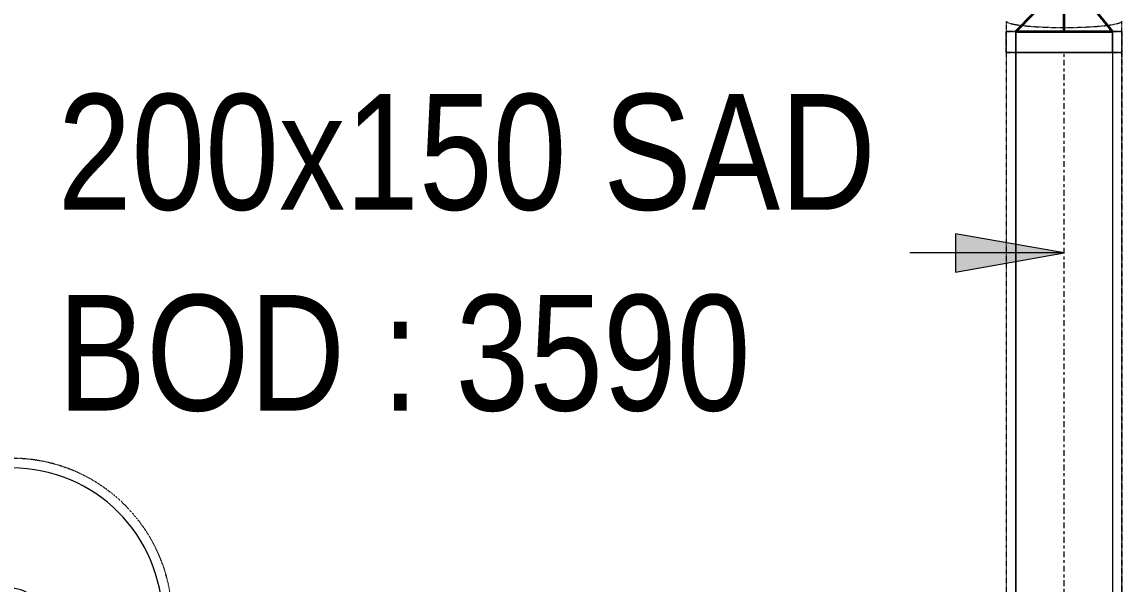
# Model space of a CAD drawing. Header units: inches. Extents: x -83664 to 20107, y -47222 to 19398.
# Drawn here: x 10344 to 12625, y -29689 to -28523 of the extents above; entities that cross this region are included whole.
import ezdxf

# ---------------------------------------------------------------- set-up
doc = ezdxf.new("R2010")
doc.units = ezdxf.units.IN
doc.header["$MEASUREMENT"] = 0
doc.linetypes.add('Center', pattern=[29.999999, 12, -6, 6, -6])
doc.linetypes.add('Hidden 0_50', pattern=[1.0584, 0.5292, -0.5292])
doc.layers.add('M-HVAC-DUCT', color=7, linetype='Continuous', lineweight=9, true_color=0xffe97f)
doc.layers.add('M-HVAC-DUCT-PATT', color=7, linetype='Continuous', lineweight=35, true_color=0x007f00)
doc.layers.add('M-HVAC-DUCT-CNTR', color=7, linetype='Center', lineweight=9)
doc.layers.add('M-HVAC-DUCT-IDEN', color=7, linetype='Continuous', lineweight=18)
doc.styles.add('Arial Narrow_21', font='ARIALN.TTF', dxfattribs={"height": 240})

# ---------------------------------------------------------------- blocks, each defined once
blk = doc.blocks.new('M_Rectangular Elbow - Radius - 0_75 W-V60-FIRST FLOOR AC CONDITIONING LAYOUT - PART A')
at = {"layer": 'M-HVAC-DUCT', "color": 6, "true_color": 0xff00ff}
for p, q in [((-125, 187.5), (125, 187.5)), ((125, 187.5), (-125, 187.5)), ((-187.5, 125), (-187.5, -125)), ((-187.5, -125), (-187.5, 125))]:
    blk.add_line(p, q, dxfattribs=at)
for radius, end in [(62.5, 360), (62.5, 0), (312.5, 0), (312.5, 0)]:
    blk.add_arc((-187.5, 187.5), radius, 270, end, dxfattribs=at)
blk = doc.blocks.new('M_Rec to Rnd Transition - Angle - 60 Degree-7670840-FIRST FLOOR AC CONDITIONING LAYOUT - PART A')
at = {"layer": 'M-HVAC-DUCT', "color": 30, "true_color": 0xff7f00}
for p, q in [((0, 100), (43.3, 100)), ((43.3, 100), (0, 100)), ((0, 100), (0, -100)), ((0, -100), (0, 100)), ((43.3, 0), (43.3, 100)), ((43.3, 0), (43.3, 100)), ((43.3, -100), (43.3, 0)), ((43.3, -100), (43.3, 0)), ((0, -100), (43.3, -100)), ((43.3, -100), (0, -100))]:
    blk.add_line(p, q, dxfattribs=at)
blk = doc.blocks.new('TEMW-SMBZ-HO-BM-HVAC-00002_rvt-1-FIRST FLOOR AC CONDITIONING LAYOUT - PART A')
at = {"layer": 'M-HVAC-DUCT', "color": 30, "linetype": 'Hidden 0_50', "true_color": 0xff7f00}
for p, q in [((163841.5, 69851.5), (163841.5, 69829.6)), ((164081.5, 69829.6), (164081.5, 69851.5)), ((163841.5, 69829.6), (164081.5, 69829.6)), ((163841.5, 69829.6), (164081.5, 69829.6)), ((163841.5, 69786.3), (163841.5, 69829.6)), ((163841.5, 69829.6), (163841.5, 69786.3)), ((163961.5, 69829.6), (163841.5, 69829.6)), ((163961.5, 69829.6), (163841.5, 69829.6)), ((164081.5, 69829.6), (163961.5, 69829.6)), ((164081.5, 69829.6), (163961.5, 69829.6)), ((164081.5, 69786.3), (164081.5, 69829.6)), ((164081.5, 69829.6), (164081.5, 69786.3)), ((164081.5, 69786.3), (163841.5, 69786.3)), ((163841.5, 69786.3), (164081.5, 69786.3)), ((163841.5, 69786.3), (163841.5, 67088.9)), ((163841.5, 69786.3), (163841.5, 67088.9)), ((164081.5, 69786.3), (163841.5, 69786.3)), ((163841.5, 69786.3), (164081.5, 69786.3)), ((164081.5, 67088.9), (164081.5, 69786.3)), ((164081.5, 69786.3), (164081.5, 67088.9))]:
    blk.add_line(p, q, dxfattribs=at)
at = {"layer": 'M-HVAC-DUCT', "color": 30, "true_color": 0xff7f00}
for p, q in [((163861.5, 69786.3), (164061.5, 69786.3)), ((164061.5, 69786.3), (163861.5, 69786.3)), ((163861.5, 67088.9), (163861.5, 69786.3)), ((163861.5, 69786.3), (163861.5, 67088.9)), ((164061.5, 69786.3), (164061.5, 67088.9)), ((164061.5, 69786.3), (164061.5, 67088.9))]:
    blk.add_line(p, q, dxfattribs=at)
at = {"layer": 'M-HVAC-DUCT', "color": 6, "linetype": 'Hidden 0_50', "true_color": 0xff00ff}
blk.add_arc((161779, 68611.5), 332.5, 0, 90, dxfattribs=at)
blk.add_arc((161779, 68611.5), 332.5, 0, 90, dxfattribs=at)
at = {"layer": 'M-HVAC-DUCT', "color": 30, "linetype": 'Hidden 0_50', "true_color": 0xff7f00}
blk.add_open_spline([(163841.5, 69851.5), (163841.5, 69850.3), (163844.2, 69848), (163856.3, 69844.7), (163875.6, 69841.8), (163900.8, 69839.7), (163930, 69838.3), (163961.5, 69837.8), (163992.9, 69838.3), (164022.2, 69839.7), (164047.3, 69841.8), (164066.6, 69844.7), (164078.7, 69848), (164081.5, 69850.3), (164081.5, 69851.5)], degree=3, dxfattribs=at)
at = {"layer": 'M-HVAC-DUCT-CNTR', "color": 30, "true_color": 0xff7f00}
blk.add_line((163961.5, 67088.9), (163961.5, 69786.3), dxfattribs=at)
at = {"layer": 'M-HVAC-DUCT-CNTR', "color": 30, "linetype": 'Continuous', "lineweight": 35, "true_color": 0xff7f00}
blk.add_open_spline([(163961.5, 69829.6), (163961.5, 70161.8), (163961.4, 70378.8), (163961.4, 70378.8)], degree=3, dxfattribs=at)
at = {"layer": 'M-HVAC-DUCT-PATT', "color": 30, "true_color": 0xff7f00}
for p, q in [((163861.5, 69829.6), (163936.5, 69906.7)), ((164061.5, 69829.6), (163999.2, 69906.7)), ((163861.5, 69829.6), (164061.5, 69829.6)), ((163861.5, 69829.6), (164061.5, 69829.6))]:
    blk.add_line(p, q, dxfattribs=at)
at = {"layer": 'M-HVAC-DUCT', "color": 6, "linetype": 'Hidden 0_50', "lineweight": 9, "true_color": 0xff00ff, "rotation": 90}
for name, p in [('M_Rec to Rnd Transition - Angle - 60 Degree-7670840-FIRST FLOOR AC CONDITIONING LAYOUT - PART A', (163961.5, 69786.3)), ('M_Rectangular Elbow - Radius - 0_75 W-V60-FIRST FLOOR AC CONDITIONING LAYOUT - PART A', (161966.5, 68799))]:
    blk.add_blockref(name, p, dxfattribs=at)
blk = doc.blocks.new('TEMW-SMBZ-HO-BM-HVAC-00002_rvt-2-FIRST FLOOR AC CONDITIONING LAYOUT - PART A')
at = {"layer": 'M-HVAC-DUCT', "color": 30, "linetype": 'Hidden 0_50', "true_color": 0xff7f00}
for p, q in [((163841.5, 69851.5), (163841.5, 69829.6)), ((164081.5, 69829.6), (164081.5, 69851.5)), ((163841.5, 69829.6), (164081.5, 69829.6)), ((163841.5, 69829.6), (164081.5, 69829.6)), ((163841.5, 69786.3), (163841.5, 69829.6)), ((163841.5, 69829.6), (163841.5, 69786.3)), ((163961.5, 69829.6), (163841.5, 69829.6)), ((163961.5, 69829.6), (163841.5, 69829.6)), ((164081.5, 69829.6), (163961.5, 69829.6)), ((164081.5, 69829.6), (163961.5, 69829.6)), ((164081.5, 69786.3), (164081.5, 69829.6)), ((164081.5, 69829.6), (164081.5, 69786.3)), ((164081.5, 69786.3), (163841.5, 69786.3)), ((163841.5, 69786.3), (164081.5, 69786.3)), ((163841.5, 69786.3), (163841.5, 67088.9)), ((163841.5, 69786.3), (163841.5, 67088.9)), ((164081.5, 69786.3), (163841.5, 69786.3)), ((163841.5, 69786.3), (164081.5, 69786.3)), ((164081.5, 67088.9), (164081.5, 69786.3)), ((164081.5, 69786.3), (164081.5, 67088.9))]:
    blk.add_line(p, q, dxfattribs=at)
at = {"layer": 'M-HVAC-DUCT', "color": 30, "true_color": 0xff7f00}
for p, q in [((163861.5, 69786.3), (164061.5, 69786.3)), ((164061.5, 69786.3), (163861.5, 69786.3)), ((163861.5, 67088.9), (163861.5, 69786.3)), ((163861.5, 69786.3), (163861.5, 67088.9)), ((164061.5, 69786.3), (164061.5, 67088.9)), ((164061.5, 69786.3), (164061.5, 67088.9))]:
    blk.add_line(p, q, dxfattribs=at)
at = {"layer": 'M-HVAC-DUCT', "color": 6, "linetype": 'Hidden 0_50', "true_color": 0xff00ff}
blk.add_arc((161779, 68611.5), 332.5, 0, 90, dxfattribs=at)
blk.add_arc((161779, 68611.5), 332.5, 0, 90, dxfattribs=at)
at = {"layer": 'M-HVAC-DUCT', "color": 30, "linetype": 'Hidden 0_50', "true_color": 0xff7f00}
blk.add_open_spline([(163841.5, 69851.5), (163841.5, 69850.3), (163844.2, 69848), (163856.3, 69844.7), (163875.6, 69841.8), (163900.8, 69839.7), (163930, 69838.3), (163961.5, 69837.8), (163992.9, 69838.3), (164022.2, 69839.7), (164047.3, 69841.8), (164066.6, 69844.7), (164078.7, 69848), (164081.5, 69850.3), (164081.5, 69851.5)], degree=3, dxfattribs=at)
at = {"layer": 'M-HVAC-DUCT-CNTR', "color": 30, "true_color": 0xff7f00}
blk.add_line((163961.5, 67088.9), (163961.5, 69786.3), dxfattribs=at)
at = {"layer": 'M-HVAC-DUCT-CNTR', "color": 30, "linetype": 'Continuous', "lineweight": 35, "true_color": 0xff7f00}
blk.add_open_spline([(163961.5, 69829.6), (163961.5, 70161.8), (163961.4, 70378.8), (163961.4, 70378.8)], degree=3, dxfattribs=at)
at = {"layer": 'M-HVAC-DUCT-PATT', "color": 30, "true_color": 0xff7f00}
for p, q in [((163861.5, 69829.6), (163936.5, 69906.7)), ((164061.5, 69829.6), (163999.2, 69906.7)), ((163861.5, 69829.6), (164061.5, 69829.6)), ((163861.5, 69829.6), (164061.5, 69829.6))]:
    blk.add_line(p, q, dxfattribs=at)
at = {"layer": 'M-HVAC-DUCT', "color": 6, "linetype": 'Hidden 0_50', "lineweight": 9, "true_color": 0xff00ff, "rotation": 90}
for name, p in [('M_Rec to Rnd Transition - Angle - 60 Degree-7670840-FIRST FLOOR AC CONDITIONING LAYOUT - PART A', (163961.5, 69786.3)), ('M_Rectangular Elbow - Radius - 0_75 W-V60-FIRST FLOOR AC CONDITIONING LAYOUT - PART A', (161966.5, 68799))]:
    blk.add_blockref(name, p, dxfattribs=at)

msp = doc.modelspace()

# ---------------------------------------------------------------- hatches: boundary and pattern name
at = {"layer": 'M-HVAC-DUCT-IDEN', "lineweight": 9}
msp.add_hatch(color=256, dxfattribs=at).paths.add_polyline_path([(12504.8, -29002), (12279.8, -28962.3), (12279.8, -29041.6)])

# ---------------------------------------------------------------- linework, layer by layer
for p, q in [((12504.8, -29002), (12279.8, -28962.3)), ((12279.8, -28962.3), (12279.8, -29041.6)), ((12504.8, -29002), (12184.8, -29002)), ((12279.8, -29041.6), (12504.8, -29002))]:
    msp.add_line(p, q, dxfattribs=at)

# ---------------------------------------------------------------- block references
at = {"lineweight": 5}
for name in ['TEMW-SMBZ-HO-BM-HVAC-00002_rvt-1-FIRST FLOOR AC CONDITIONING LAYOUT - PART A', 'TEMW-SMBZ-HO-BM-HVAC-00002_rvt-2-FIRST FLOOR AC CONDITIONING LAYOUT - PART A']:
    msp.add_blockref(name, (-151456.7, -98372.2), dxfattribs=at)

# ---------------------------------------------------------------- texts
at = {"layer": 'M-HVAC-DUCT-IDEN', "lineweight": 9, "char_height": 240, "attachment_point": 1, "style": 'Arial Narrow_21'}
for s, insert, width in [('200x150 SAD', (10417.8, -28672.4), 2128.48), ('BOD : 3590', (10417.8, -29089.1), 1803.797)]:
    msp.add_mtext(s, dxfattribs=dict(at, insert=insert, width=width))

doc.saveas('drawing.dxf')
